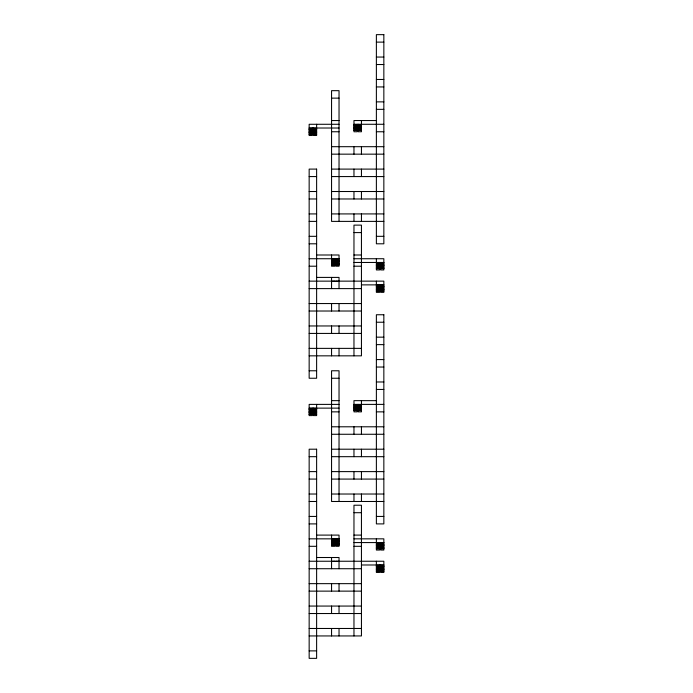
<?xml version="1.0" encoding="UTF-8"?>
<svg xmlns="http://www.w3.org/2000/svg" width="693" height="693" viewBox="0 0 693 693"><rect width="100%" height="100%" fill="white"/><g stroke="black" fill="none" stroke-linecap="round" stroke-linejoin="round"><path stroke-width="1.04" d="M339.033 404.391L309.156 404.391L309.156 415.592L312.352 415.592L312.352 408.125M339.033 124.281L309.156 124.281L309.156 135.49L312.352 135.49L312.352 128.014M313.418 408.125L313.418 415.592L316.623 415.592L316.623 404.391M313.418 128.014L313.418 135.49L316.623 135.49L316.623 124.281M376.377 400.649L353.967 400.649L353.967 411.859L357.172 411.859L357.172 404.391M376.377 120.547L353.967 120.547L353.967 131.757L357.172 131.757L357.172 124.281M358.238 404.391L358.238 411.859L361.443 411.859L361.443 400.649M358.238 124.281L358.238 131.757L361.443 131.757L361.443 120.547M376.377 42.117L383.844 42.117M376.377 57.06L383.844 57.06M376.377 64.527L383.844 64.527M376.377 79.47L383.844 79.47M376.377 86.937L383.844 86.937M331.557 98.137L339.033 98.137M376.377 101.871L383.844 101.871M376.377 109.347L383.844 109.347M331.557 120.547L339.033 120.547M353.967 124.281L383.844 124.281M353.967 124.497L357.172 124.497M358.238 124.497L361.443 124.497M353.967 125.779L357.172 125.779M358.238 125.779L361.443 125.779M353.967 125.987L357.172 125.987M358.238 125.987L361.443 125.987M353.967 127.269L357.172 127.269M358.238 127.269L361.443 127.269M353.967 127.486L357.172 127.486M358.238 127.486L361.443 127.486M309.156 128.014L339.033 128.014M309.156 128.231L312.352 128.231M313.418 128.231L316.623 128.231M353.967 128.768L357.172 128.768M358.238 128.768L361.443 128.768M353.967 128.976L357.172 128.976M358.238 128.976L361.443 128.976M309.156 129.513L312.352 129.513M313.418 129.513L316.623 129.513M309.156 129.73L312.352 129.73M313.418 129.73L316.623 129.73M353.967 130.258L357.172 130.258M358.238 130.258L361.443 130.258M353.967 130.475L357.172 130.475M358.238 130.475L361.443 130.475M309.156 131.003L312.352 131.003M313.418 131.003L316.623 131.003M309.156 131.22L312.352 131.22M313.418 131.22L316.623 131.22M331.557 131.757L339.033 131.757M376.377 131.757L383.844 131.757M309.156 132.502L312.352 132.502M313.418 132.502L316.623 132.502M309.156 132.709L312.352 132.709M313.418 132.709L316.623 132.709M309.156 133.992L312.352 133.992M313.418 133.992L316.623 133.992M309.156 134.208L312.352 134.208M313.418 134.208L316.623 134.208M331.557 146.691L383.844 146.691M331.557 154.158L383.844 154.158M331.557 169.101L383.844 169.101M309.156 176.568L316.623 176.568M331.557 176.568L383.844 176.568M309.156 191.511L316.623 191.511M331.557 191.511L383.844 191.511M309.156 198.978L316.623 198.978M331.557 198.978L383.844 198.978M309.156 213.92L316.623 213.92M331.557 213.92L383.844 213.92M309.156 221.388L316.623 221.388M383.844 221.388L331.557 221.388L331.557 90.67L339.033 90.67L339.033 221.388M353.967 232.588L361.443 232.588M309.156 236.322L316.623 236.322M376.377 236.322L383.844 236.322M309.156 243.797L316.623 243.797M316.623 254.998L339.033 254.998L339.033 266.207L335.828 266.207L335.828 258.732M353.967 254.998L361.443 254.998M309.156 258.732L339.033 258.732M353.967 258.732L383.844 258.732L383.844 269.941L380.648 269.941L380.648 262.465M331.557 258.948L334.762 258.948M335.828 258.948L339.033 258.948M331.557 260.23L334.762 260.23M335.828 260.23L339.033 260.23M331.557 260.438L334.762 260.438M335.828 260.438L339.033 260.438M331.557 261.72L334.762 261.72M335.828 261.72L339.033 261.72M331.557 261.937L334.762 261.937M335.828 261.937L339.033 261.937M353.967 262.465L383.844 262.465M376.377 262.682L379.582 262.682M380.648 262.682L383.844 262.682M331.557 263.219L334.762 263.219M335.828 263.219L339.033 263.219M331.557 263.427L334.762 263.427M335.828 263.427L339.033 263.427M376.377 263.964L379.582 263.964M380.648 263.964L383.844 263.964M376.377 264.172L379.582 264.172M380.648 264.172L383.844 264.172M331.557 264.709L334.762 264.709M335.828 264.709L339.033 264.709M331.557 264.925L334.762 264.925M335.828 264.925L339.033 264.925M376.377 265.454L379.582 265.454M380.648 265.454L383.844 265.454M376.377 265.67L379.582 265.67M380.648 265.67L383.844 265.67M309.156 266.207L316.623 266.207M353.967 266.207L361.443 266.207M376.377 266.952L379.582 266.952M380.648 266.952L383.844 266.952M376.377 267.16L379.582 267.16M380.648 267.16L383.844 267.16M376.377 268.442L379.582 268.442M380.648 268.442L383.844 268.442M376.377 268.659L379.582 268.659M380.648 268.659L383.844 268.659M316.623 277.408L339.033 277.408L339.033 288.609M309.156 281.141L383.844 281.141L383.844 292.351L380.648 292.351L380.648 284.875M331.557 281.358L334.762 281.141M339.033 281.358L335.828 281.141M361.443 284.875L383.844 284.875M376.377 285.092L379.582 285.092M380.648 285.092L383.844 285.092M376.377 286.374L379.582 286.374M380.648 286.374L383.844 286.374M376.377 286.581L379.582 286.581M380.648 286.581L383.844 286.581M376.377 287.864L379.582 287.864M380.648 287.864L383.844 287.864M376.377 288.08L379.582 288.08M380.648 288.08L383.844 288.08M309.156 288.609L361.443 288.609M376.377 289.362L379.582 289.362M380.648 289.362L383.844 289.362M376.377 289.57L379.582 289.57M380.648 289.57L383.844 289.57M376.377 290.852L379.582 290.852M380.648 290.852L383.844 290.852M376.377 291.069L379.582 291.069M380.648 291.069L383.844 291.069M309.156 303.551L361.443 303.551M309.156 311.018L361.443 311.018M376.377 322.228L383.844 322.228M309.156 325.961L361.443 325.961M309.156 333.428L361.443 333.428M376.377 337.162L383.844 337.162M376.377 344.629L383.844 344.629M309.156 348.371L361.443 348.371M309.156 355.838L361.443 355.838L361.443 225.121L353.967 225.121L353.967 355.838M376.377 359.572L383.844 359.572M376.377 367.039L383.844 367.039M309.156 370.772L316.623 370.772M331.557 378.248L339.033 378.248M376.377 381.982L383.844 381.982M376.377 389.449L383.844 389.449M331.557 400.649L339.033 400.649M353.967 404.391L383.844 404.391M353.967 404.599L357.172 404.599M358.238 404.599L361.443 404.599M353.967 405.881L357.172 405.881M358.238 405.881L361.443 405.881M353.967 406.098L357.172 406.098M358.238 406.098L361.443 406.098M353.967 407.38L357.172 407.38M358.238 407.38L361.443 407.38M353.967 407.588L357.172 407.588M358.238 407.588L361.443 407.588M309.156 408.125L339.033 408.125M309.156 408.333L312.352 408.333M313.418 408.333L316.623 408.333M353.967 408.87L357.172 408.87M358.238 408.87L361.443 408.87M353.967 409.087L357.172 409.087M358.238 409.087L361.443 409.087M309.156 409.615L312.352 409.615M313.418 409.615L316.623 409.615M309.156 409.832L312.352 409.832M313.418 409.832L316.623 409.832M353.967 410.36L357.172 410.36M358.238 410.36L361.443 410.36M353.967 410.577L357.172 410.577M358.238 410.577L361.443 410.577M309.156 411.114L312.352 411.114M313.418 411.114L316.623 411.114M309.156 411.321L312.352 411.321M313.418 411.321L316.623 411.321M331.557 411.859L339.033 411.859M376.377 411.859L383.844 411.859M309.156 412.604L312.352 412.604M313.418 412.604L316.623 412.604M309.156 412.82L312.352 412.82M313.418 412.82L316.623 412.82M309.156 414.102L312.352 414.102M313.418 414.102L316.623 414.102M309.156 414.31L312.352 414.31M313.418 414.31L316.623 414.31M331.557 426.793L383.844 426.793M331.557 434.268L383.844 434.268M331.557 449.203L383.844 449.203M309.156 456.678L316.623 456.678M331.557 456.678L383.844 456.678M309.156 471.612L316.623 471.612M331.557 471.612L383.844 471.612M309.156 479.08L316.623 479.08M331.557 479.08L383.844 479.08M309.156 494.022L316.623 494.022M331.557 494.022L383.844 494.022M309.156 501.489L316.623 501.489M383.844 501.489L331.557 501.489L331.557 370.772L339.033 370.772L339.033 501.489M353.967 512.699L361.443 512.699M309.156 516.432L316.623 516.432M376.377 516.432L383.844 516.432M309.156 523.899L316.623 523.899M316.623 535.1L339.033 535.1L339.033 546.309L335.828 546.309L335.828 538.842M353.967 535.1L361.443 535.1M309.156 538.842L339.033 538.842M353.967 538.842L383.844 538.842L383.844 550.043L380.648 550.043L380.648 542.576M331.557 539.05L334.762 539.05M335.828 539.05L339.033 539.05M331.557 540.332L334.762 540.332M335.828 540.332L339.033 540.332M331.557 540.549L334.762 540.549M335.828 540.549L339.033 540.549M331.557 541.831L334.762 541.831M335.828 541.831L339.033 541.831M331.557 542.039L334.762 542.039M335.828 542.039L339.033 542.039M353.967 542.576L383.844 542.576M376.377 542.784L379.582 542.784M380.648 542.784L383.844 542.784M331.557 543.321L334.762 543.321M335.828 543.321L339.033 543.321M331.557 543.537L334.762 543.537M335.828 543.537L339.033 543.537M376.377 544.066L379.582 544.066M380.648 544.066L383.844 544.066M376.377 544.282L379.582 544.282M380.648 544.282L383.844 544.282M331.557 544.811L334.762 544.811M335.828 544.811L339.033 544.811M331.557 545.027L334.762 545.027M335.828 545.027L339.033 545.027M376.377 545.564L379.582 545.564M380.648 545.564L383.844 545.564M376.377 545.772L379.582 545.772M380.648 545.772L383.844 545.772M309.156 546.309L316.623 546.309M353.967 546.309L361.443 546.309M376.377 547.054L379.582 547.054M380.648 547.054L383.844 547.054M376.377 547.271L379.582 547.271M380.648 547.271L383.844 547.271M376.377 548.553L379.582 548.553M380.648 548.553L383.844 548.553M376.377 548.761L379.582 548.761M380.648 548.761L383.844 548.761M316.623 557.51L339.033 557.51L339.033 568.719M309.156 561.243L383.844 561.243L383.844 572.453L380.648 572.453L380.648 564.986M331.557 561.46L334.762 561.243M339.033 561.46L335.828 561.243M361.443 564.986L383.844 564.986M376.377 565.193L379.582 565.193M380.648 565.193L383.844 565.193M376.377 566.476L379.582 566.476M380.648 566.476L383.844 566.476M376.377 566.692L379.582 566.692M380.648 566.692L383.844 566.692M376.377 567.965L379.582 567.965M380.648 567.965L383.844 567.965M376.377 568.182L379.582 568.182M380.648 568.182L383.844 568.182M309.156 568.719L361.443 568.719M376.377 569.464L379.582 569.464M380.648 569.464L383.844 569.464M376.377 569.681L379.582 569.681M380.648 569.681L383.844 569.681M376.377 570.954L379.582 570.954M380.648 570.954L383.844 570.954M376.377 571.171L379.582 571.171M380.648 571.171L383.844 571.171M309.156 583.653L361.443 583.653M309.156 591.129L361.443 591.129M309.156 606.063L361.443 606.063M309.156 613.53L361.443 613.53M309.156 628.473L361.443 628.473M309.156 635.94L361.443 635.94L361.443 505.223L353.967 505.223L353.967 635.94M309.156 650.883L316.623 650.883M379.582 262.465L379.582 269.941L376.377 269.941L376.377 258.732M379.582 284.875L379.582 292.351L376.377 292.351L376.377 281.141M379.582 542.576L379.582 550.043L376.377 550.043L376.377 538.842M379.582 564.986L379.582 572.453L376.377 572.453L376.377 561.243M361.443 146.691L361.443 154.158M361.443 169.101L361.443 176.568M361.443 191.511L361.443 198.978M361.443 213.92L361.443 221.388M361.443 426.793L361.443 434.268M361.443 449.203L361.443 456.678M361.443 471.612L361.443 479.08M361.443 494.022L361.443 501.489M353.967 146.691L353.967 154.158M353.967 169.101L353.967 176.568M353.967 191.511L353.967 198.978M353.967 213.92L353.967 221.388M353.967 426.793L353.967 434.268M353.967 449.203L353.967 456.678M353.967 471.612L353.967 479.08M353.967 494.022L353.967 501.489M339.033 303.551L339.033 311.018M339.033 325.961L339.033 333.428M339.033 348.371L339.033 355.838M339.033 583.653L339.033 591.129M339.033 606.063L339.033 613.53M339.033 628.473L339.033 635.94M334.762 258.732L334.762 266.207L331.557 266.207L331.557 254.998M334.762 538.842L334.762 546.309L331.557 546.309L331.557 535.1M331.557 277.408L331.557 288.609M331.557 303.551L331.557 311.018M331.557 325.961L331.557 333.428M331.557 348.371L331.557 355.838M331.557 557.51L331.557 568.719M331.557 583.653L331.557 591.129M331.557 606.063L331.557 613.53M331.557 628.473L331.557 635.94M383.844 34.65L376.377 34.65L376.377 243.797L383.844 243.797L383.844 34.65M316.623 169.101L309.156 169.101L309.156 378.248L316.623 378.248L316.623 169.101M383.844 314.752L376.377 314.752L376.377 523.899L383.844 523.899L383.844 314.752M316.623 449.203L309.156 449.203L309.156 658.35L316.623 658.35L316.623 449.203"/></g></svg>
